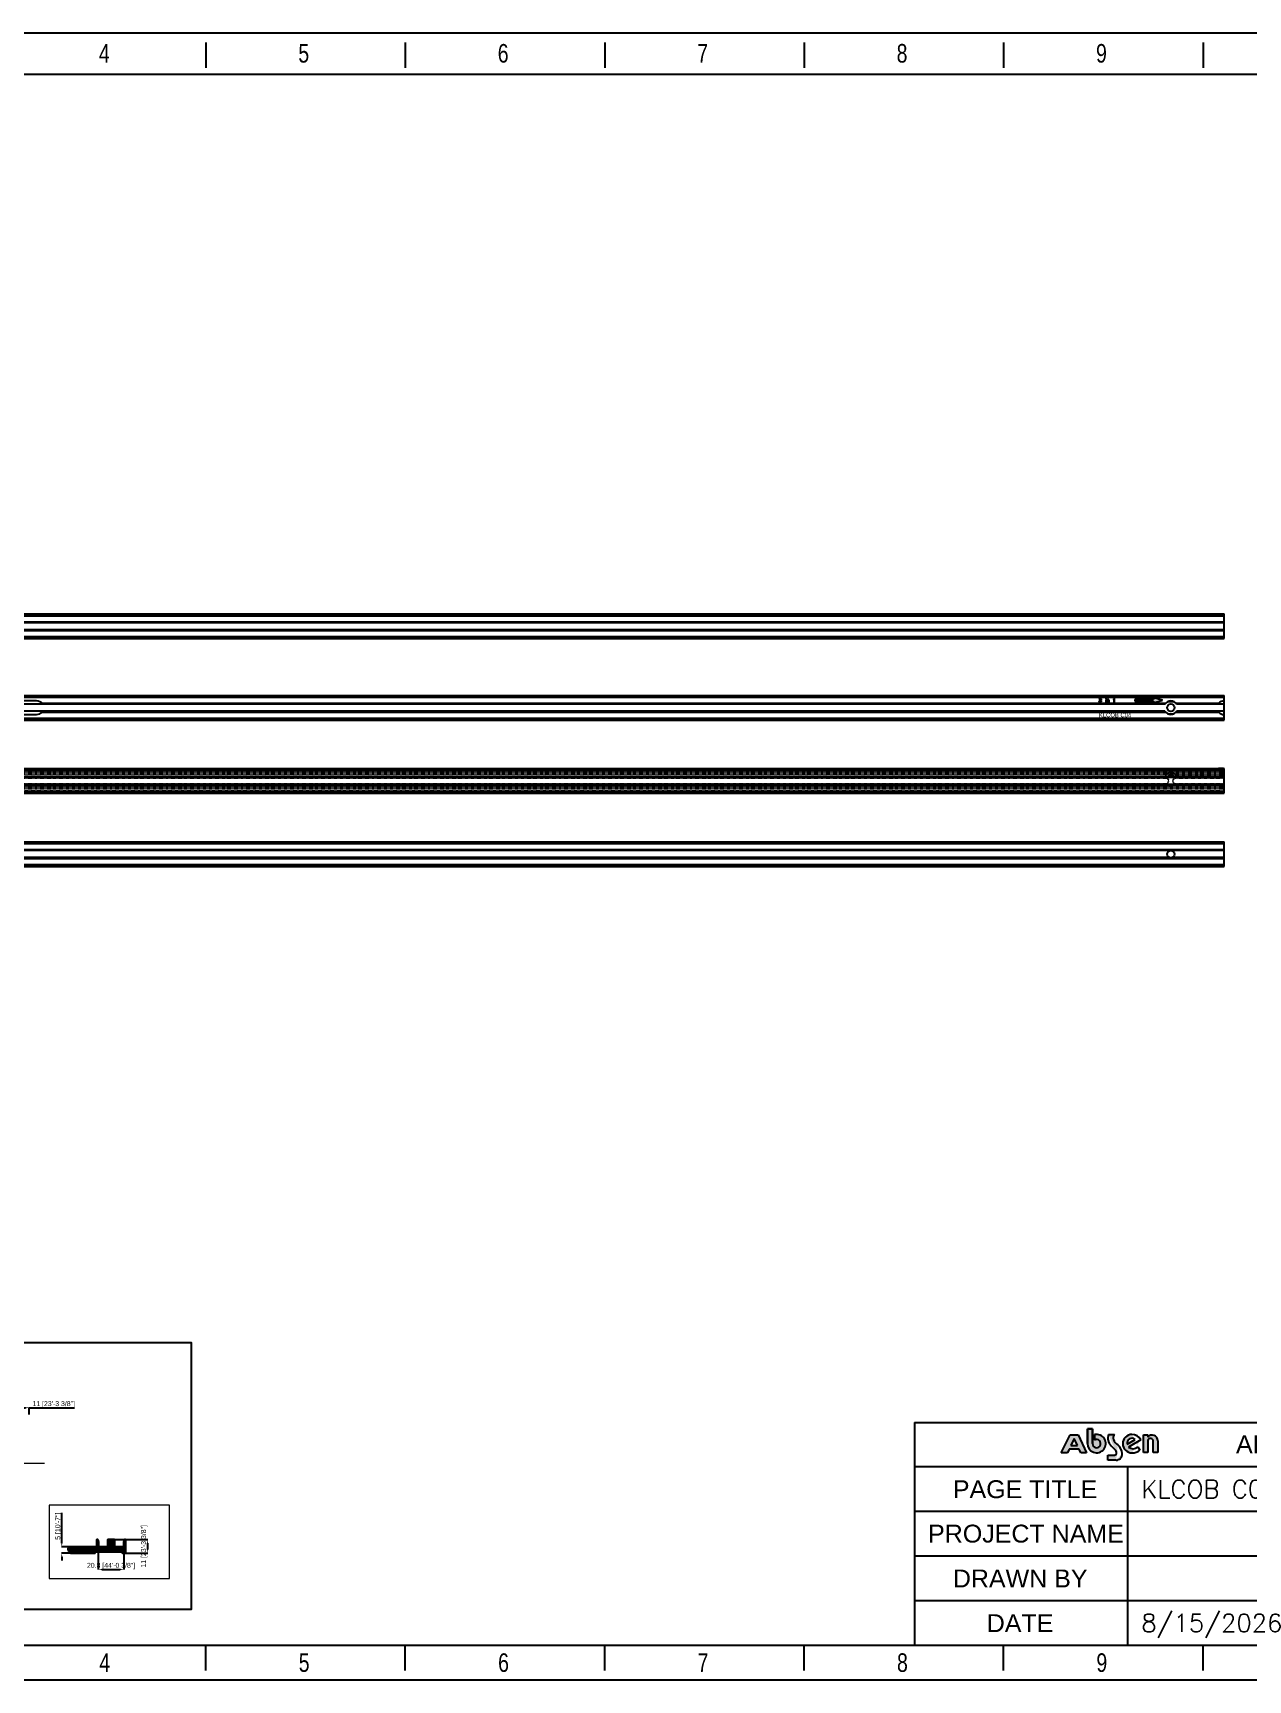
# Model space of a CAD drawing. Header units: millimetres. Extents: x 7531 to 19147, y 2539 to 6525.
# Drawn here: x 11918 to 12903, y 2539 to 3874 of the extents above; entities that cross this region are included whole.
import ezdxf

# ---------------------------------------------------------------- set-up
doc = ezdxf.new("R2010")
doc.units = ezdxf.units.MM
doc.linetypes.add('HIDDEN', pattern=[0.2, 0.1, -0.1])
for name, color, linetype in [('02___PRT_ALL_AXES', 7, 'Continuous'), ('03___PRT_ALL_CURVES', 7, 'Continuous'), ('DEFAULT_2', 8, 'HIDDEN'), ('DIM', 4, 'Continuous'), ('图框', 7, 'Continuous')]:
    doc.layers.add(name, color=color, linetype=linetype)
doc.styles.add('CKSTANDARD', font='arial.ttf')
doc.styles.add('Roamns', font='romans.shx')
doc.styles.get("Standard").update_dxf_attribs({"font": 'arial.ttf'})
doc.dimstyles.get("Standard").update_dxf_attribs({"dimtxt": 4, "dimasz": 3, "dimexe": 0.18, "dimexo": 0.0625, "dimgap": 0.09, "dimtad": 1, "dimdec": 4, "dimdsep": 46, "dimtxsty": 'Standard', "dimcen": 0.09, "dimadec": 0, "dimazin": 0, "dimtfac": 1, "dimtdec": 4, "dimtofl": 0, "dimtmove": 0, "dimatfit": 3, "dimfxl": 1, "dimtolj": 1, "dimtzin": 0, "dimarcsym": 0})

# ---------------------------------------------------------------- blocks, each defined once
blk = doc.blocks.new('A$C7F980674')
at = {"layer": 'DIM'}
h = blk.add_hatch(color=0, dxfattribs=at)
h.paths.add_polyline_path([(0, 14.4), (17.5, 49.1), (32.4, 49.1), (48.6, 14.4), (37.9, 14.4), (34.5, 21.5), (15.2, 21.5), (11.8, 14.4)])
h.paths.add_polyline_path([(24.9, 41.7), (18.4, 28.2), (31.3, 28.2)], flags=16)
h = blk.add_hatch(color=0, dxfattribs=at)
edge = h.paths.add_edge_path()
edge.add_arc((102.7, 13.9), 4.01, 268.9922, 361.5919)
edge.add_arc((99.2, 13.9), 7.59, 1.2701, 51.0785)
edge.add_arc((307.9, 226.7), 290.6, 223.1995, 225.4213, ccw=False)
edge.add_arc((110, 42.4), 20.2, 160.183, 226.2535, ccw=False)
edge.add_line((91, 49.3), (102.8, 49.3))
edge.add_arc((108.3, 42.8), 8.43, 130.3455, 201.7414)
edge.add_arc((128.4, 54.8), 31.8, 208.35, 232.647)
edge.add_arc((94.7, 12), 22.7, 1.6073, 50.5833, ccw=False)
edge.add_arc((105.8, 11.6), 11.6, -89.3538, 5.2245, ccw=False)
edge.add_line((106, 0), (89.9, 0))
edge.add_line((89.9, 0), (89.9, 9.9))
edge.add_line((89.9, 9.9), (102.7, 9.9))
edge = h.paths.add_edge_path()
edge.add_arc((171.8, 36), 5.59, 4.2423, 157.3807)
edge.add_line((166.6, 38.1), (166.6, 14.7))
edge.add_line((166.6, 14.7), (158.3, 14.7))
edge.add_line((158.3, 14.7), (158.3, 49))
edge.add_line((158.3, 49), (166.6, 49))
edge.add_line((166.6, 49), (166.6, 44.5))
edge.add_arc((175.1, 37.2), 11.2, 0.8903, 139.1292, ccw=False)
edge.add_line((186.2, 37.4), (186.2, 14.6))
edge.add_line((186.2, 14.6), (177.3, 14.6))
edge.add_line((177.3, 14.6), (177.3, 36.4))
edge = h.paths.add_edge_path(flags=16)
edge.add_arc((136.4, 32.8), 9.44, 49.484, 192.8466)
edge.add_line((127.2, 30.7), (142.6, 40))
edge = h.paths.add_edge_path()
edge.add_arc((138.3, 35.1), 13, 229.4307, 313.9876)
edge.add_line((147.3, 25.7), (151.6, 19.1))
edge.add_arc((136.9, 38.4), 24.3, 268.4243, 307.2636, ccw=False)
edge.add_arc((136.2, 31.8), 17.7, 90, 270, ccw=False)
edge.add_arc((137, 31.5), 17.9, 25.5591, 92.5335, ccw=False)
edge.add_line((153.1, 39.3), (129.9, 25.2))
at = {"layer": '图框'}
h = blk.add_hatch(color=30, dxfattribs=at)
edge = h.paths.add_edge_path(flags=0)
edge.add_line((64.3, 49.2), (64.3, 38.8))
edge.add_arc((68.1, 31.9), 7.85, -180, 118.4785, ccw=False)
edge.add_line((60.2, 31.9), (60.2, 60.6))
edge.add_line((60.2, 60.6), (50.4, 60.6))
edge.add_line((50.4, 60.6), (50.4, 31.9))
edge.add_arc((68.1, 31.9), 17.7, 180, 462.2223)
at = {"layer": '图框', "color": 7, "linetype": 'Continuous'}
for p, q in [((0, 14.4), (17.5, 49.1)), ((17.5, 49.1), (32.4, 49.1)), ((24.9, 41.7), (18.4, 28.2)), ((31.3, 28.2), (24.9, 41.7)), ((32.4, 49.1), (48.6, 14.4)), ((91, 49.3), (102.8, 49.3)), ((127.2, 30.7), (142.6, 40)), ((153.1, 39.3), (129.9, 25.2)), ((158.3, 49), (166.6, 49)), ((158.3, 14.7), (158.3, 49)), ((166.6, 49), (166.6, 44.5)), ((166.6, 38.1), (166.6, 14.7)), ((177.3, 14.6), (177.3, 36.4)), ((186.2, 37.4), (186.2, 14.6)), ((11.8, 14.4), (0, 14.4)), ((15.2, 21.5), (11.8, 14.4)), ((34.5, 21.5), (15.2, 21.5)), ((18.4, 28.2), (31.3, 28.2)), ((37.9, 14.4), (34.5, 21.5)), ((48.6, 14.4), (37.9, 14.4)), ((89.9, 9.9), (102.7, 9.9)), ((89.9, 0), (89.9, 9.9)), ((106, 0), (89.9, 0)), ((147.3, 25.7), (151.6, 19.1)), ((166.6, 14.7), (158.3, 14.7)), ((186.2, 14.6), (177.3, 14.6))]:
    blk.add_line(p, q, dxfattribs=at)
at = {"layer": '图框', "color": 30}
for p, q in [((60.2, 60.6), (50.4, 60.6)), ((50.4, 60.6), (50.4, 31.9)), ((60.2, 31.9), (60.2, 60.6)), ((64.3, 49.2), (64.3, 38.8))]:
    blk.add_line(p, q, dxfattribs=at)
at = {"layer": '图框', "color": 30, "linetype": 'Continuous'}
for p, q in [((50.4, 60.6), (60.2, 60.6)), ((50.4, 31.9), (50.4, 60.6)), ((60.2, 60.6), (60.2, 31.9)), ((64.3, 38.8), (64.3, 49.2))]:
    blk.add_line(p, q, dxfattribs=at)
at = {"layer": '图框', "color": 30}
for radius, end in [(17.7, 102.2223), (7.85, 118.4785)]:
    blk.add_arc((68.1, 31.9), radius, 180, end, dxfattribs=at)
at = {"layer": '图框', "color": 30, "linetype": 'Continuous'}
for radius, end in [(17.7, 102.2223), (7.85, 118.4785)]:
    blk.add_arc((68.1, 31.9), radius, 180, end, dxfattribs=at)
at = {"layer": '图框', "color": 7, "linetype": 'Continuous'}
for centre, radius, start, end in [((110, 42.4), 20.2, 160.183, 226.2535), ((108.3, 42.8), 8.43, 130.3455, 201.7414), ((128.4, 54.8), 31.8, 208.35, 232.647), ((136.2, 31.8), 17.7, 90, 270), ((136.4, 32.8), 9.44, 49.484, 192.8466), ((137, 31.5), 17.9, 25.5591, 92.5335), ((175.1, 37.2), 11.2, 0.8903, 139.1292), ((171.8, 36), 5.59, 4.2423, 157.3807), ((307.9, 226.7), 290.6, 223.1995, 225.4213), ((102.7, 13.9), 4.01, 268.9922, 1.5919), ((99.2, 13.9), 7.59, 1.2701, 51.0785), ((105.8, 11.6), 11.6, 270.6462, 5.2245), ((94.7, 12), 22.7, 1.6073, 50.5833), ((138.3, 35.1), 13, 229.4307, 313.9876), ((136.9, 38.4), 24.3, 268.4243, 307.2636)]:
    blk.add_arc(centre, radius, start, end, dxfattribs=at)
blk = doc.blocks.new('standard template')
for p, q in [((12589, 30728), (12589, 30325)), ((15761, 30728), (15761, 30325)), ((18933, 30728), (18933, 30325)), ((22104, 30728), (22104, 30325)), ((25276, 30728), (25276, 30325)), ((28448, 30728), (28448, 30325)), ((23857, 8796), (37409, 8796)), ((23857, 8093), (37409, 8093)), ((27246, 8093), (27246, 5254)), ((23857, 7383), (37409, 7383)), ((23857, 6674), (37409, 6674)), ((23857, 5964), (37409, 5964)), ((456, 5254), (37409, 5254)), ((12589, 4851), (12589, 5254)), ((15761, 4851), (15761, 5254)), ((18933, 4851), (18933, 5254)), ((22104, 4851), (22104, 5254)), ((25276, 4851), (25276, 5254)), ((28448, 4851), (28448, 5254))]:
    blk.add_line(p, q)
at = {"color": 7}
for p, q in [((23857, 8796), (23857, 5964)), ((28856, 8796), (31734, 8796)), ((23857, 5964), (23857, 5254))]:
    blk.add_line(p, q, dxfattribs=at)
blk.add_lwpolyline([(37963, 4700), (-97, 4700), (-97, 30879), (37963, 30879)], close=True)
blk.add_lwpolyline([(456, 6674), (456, 5964), (456, 5254), (456, 30226), (37409, 30226), (37409, 5254)], dxfattribs=at)
at = {"color": 0, "xscale": 8.255519999999997, "yscale": 8.255519999999997, "zscale": 8.255519999999997}
blk.add_blockref('A$C7F980674', (26192, 8195), dxfattribs=at)
at = {"style": 'CKSTANDARD', "width": 0.75}
for s, p in [('4', (10888, 30408)), ('5', (14060, 30408)), ('6', (17231, 30408)), ('7', (20403, 30408)), ('8', (23575, 30408)), ('9', (26746, 30408)), ('4', (10894, 4830)), ('5', (14066, 4830)), ('6', (17237, 4830)), ('7', (20409, 4830)), ('8', (23581, 4830)), ('9', (26752, 4830))]:
    blk.add_text(s, height=295, dxfattribs=at).set_placement(p)
at = {"char_height": 284.52, "attachment_point": 1, "style": 'Roamns'}
for s, insert, width in [('{\\fArial|b0|i0|c0|p34;ABSEN INC.}', (28972, 8590), 3912.01), ('{\\fArial|b0|i0|c0|p34;PAGE TITLE}', (24469, 7876), 3912.01), ('{\\fArial|b0|i0|c0|p34;PROJECT NAME}', (24075, 7170), 3305.73), ('{\\fArial|b0|i0|c0|p34;DRAWN BY}', (24469, 6457), 3912.01), ('{\\fArial|b0|i0|c0|p34;DATE}', (25008, 5747), 3912.01)]:
    blk.add_mtext(s, dxfattribs=dict(at, insert=insert, width=width))
at = {"style": 'Roamns'}
for tag, p in [('PAGE_NAME', (27466, 7594)), ('PROJECT_NAME', (27466, 6884)), ('DRAWN_NAME', (27466, 6174)), ('VERSION', (34241, 6174)), ('SELECT_DATA', (27466, 5464)), ('PAGE_NUMBER', (34241, 5464))]:
    blk.add_attdef(tag, p, '', height=285, dxfattribs=at)
blk = doc.blocks.new('*D74')
at = {"color": 0, "lineweight": -2, "transparency": 16777216}
for p, q in [((11903.9, 2754.2), (11903.9, 2759.9)), ((11906.9, 2759.7), (11911.9, 2759.7)), ((11914.9, 2754.2), (11914.9, 2759.9)), ((11914.9, 2759.7), (11951.5, 2759.7))]:
    blk.add_line(p, q, dxfattribs=at)
at = {"color": 0, "transparency": 16777216}
for points in [[(11906.9, 2760.2), (11906.9, 2759.2), (11903.9, 2759.7)], [(11911.9, 2760.2), (11911.9, 2759.2), (11914.9, 2759.7)]]:
    blk.add_solid(points, dxfattribs=at)
at = {"layer": 'Defpoints', "color": 0, "transparency": 16777216}
for p in [(11903.9, 2754.2), (11914.9, 2759.7), (11914.9, 2754.2)]:
    blk.add_point(p, dxfattribs=at)
at = {"color": 0, "lineweight": 5, "transparency": 16777216, "insert": (11934.7, 2762.4), "char_height": 4, "attachment_point": 5}
blk.add_mtext('\\A1;11 [23\'-3 3/8"]', dxfattribs=at)
blk = doc.blocks.new('*D63')
at = {"color": 0, "lineweight": -2, "transparency": 16777216}
for p, q in [((11941.2, 2649.9), (11941.2, 2674.5)), ((11947.7, 2646.9), (11941.1, 2646.9)), ((11950.4, 2641.9), (11941.1, 2641.9)), ((11941.2, 2638.9), (11941.2, 2635.9))]:
    blk.add_line(p, q, dxfattribs=at)
at = {"color": 0, "transparency": 16777216}
for points in [[(11940.7, 2649.9), (11941.7, 2649.9), (11941.2, 2646.9)], [(11940.7, 2638.9), (11941.7, 2638.9), (11941.2, 2641.9)]]:
    blk.add_solid(points, dxfattribs=at)
at = {"layer": 'Defpoints', "color": 0, "transparency": 16777216}
for p in [(11941.2, 2646.9), (11947.7, 2646.9), (11950.5, 2641.9)]:
    blk.add_point(p, dxfattribs=at)
at = {"color": 0, "lineweight": 5, "transparency": 16777216, "insert": (11938.6, 2663.7), "char_height": 4, "attachment_point": 5, "rotation": 90}
blk.add_mtext('\\A1;5 [10\'-7"]', dxfattribs=at)
blk = doc.blocks.new('*D64')
at = {"color": 0, "lineweight": -2, "transparency": 16777216}
for p, q in [((11983.9, 2652.9), (12011, 2652.9)), ((12010.8, 2649.9), (12010.8, 2644.9)), ((11992.3, 2641.9), (12011, 2641.9))]:
    blk.add_line(p, q, dxfattribs=at)
at = {"color": 0, "transparency": 16777216}
for points in [[(12010.3, 2649.9), (12011.3, 2649.9), (12010.8, 2652.9)], [(12010.3, 2644.9), (12011.3, 2644.9), (12010.8, 2641.9)]]:
    blk.add_solid(points, dxfattribs=at)
at = {"layer": 'Defpoints', "color": 0, "transparency": 16777216}
for p in [(11983.8, 2652.9), (11992.2, 2641.9), (12010.8, 2641.9)]:
    blk.add_point(p, dxfattribs=at)
at = {"color": 0, "lineweight": 5, "transparency": 16777216, "insert": (12008.1, 2647.4), "char_height": 4, "attachment_point": 5, "rotation": 90}
blk.add_mtext('\\A1;11 [23\'-3 3/8"]', dxfattribs=at)
blk = doc.blocks.new('*D75')
at = {"color": 0, "lineweight": -2, "transparency": 16777216}
for p, q in [((11970.8, 2647.5), (11970.8, 2628.5)), ((11991.6, 2647.5), (11991.6, 2628.5)), ((11973.8, 2628.7), (11988.6, 2628.7))]:
    blk.add_line(p, q, dxfattribs=at)
at = {"color": 0, "transparency": 16777216}
for points in [[(11973.8, 2629.2), (11973.8, 2628.2), (11970.8, 2628.7)], [(11988.6, 2629.2), (11988.6, 2628.2), (11991.6, 2628.7)]]:
    blk.add_solid(points, dxfattribs=at)
at = {"layer": 'Defpoints', "color": 0, "transparency": 16777216}
for p in [(11970.8, 2647.6), (11991.6, 2647.6), (11991.6, 2628.7)]:
    blk.add_point(p, dxfattribs=at)
at = {"color": 0, "lineweight": 5, "transparency": 16777216, "insert": (11981.2, 2631.4), "char_height": 4, "attachment_point": 5}
blk.add_mtext('\\A1;20.8 [44\'-0 3/8"]', dxfattribs=at)
blk = doc.blocks.new('55555555')
at = {"lineweight": 5, "true_color": 0xf26722}
h = blk.add_hatch(color=30, dxfattribs=at)
h.dxf.hatch_style = 1
h.paths.add_polyline_path([(2512.99, 8589.63), (2512.74, 8589.76), (2512.3, 8589.83), (2512.17, 8589.83), (2511.74, 8589.76), (2511.49, 8589.63), (2511.24, 8589.38), (2511.17, 8589.12), (2511.49, 8589.12), (2511.61, 8589.31), (2511.8, 8589.44), (2512.11, 8589.51), (2512.36, 8589.51), (2512.67, 8589.44), (2512.86, 8589.31), (2512.99, 8589.12), (2512.99, 8589), (2512.86, 8588.74), (2512.74, 8588.61), (2512.36, 8588.48), (2512.11, 8588.48), (2512.11, 8588.23), (2512.36, 8588.23), (2512.74, 8588.17), (2512.92, 8588.04), (2513.05, 8587.78), (2513.05, 8587.53), (2512.99, 8587.4), (2512.86, 8587.27), (2512.74, 8587.21), (2512.42, 8587.14), (2512.05, 8587.14), (2511.74, 8587.21), (2511.61, 8587.27), (2511.49, 8587.4), (2511.42, 8587.53), (2511.11, 8587.53), (2511.17, 8587.34), (2511.3, 8587.14), (2511.49, 8587.02), (2511.74, 8586.89), (2511.99, 8586.83), (2512.49, 8586.83), (2512.74, 8586.89), (2512.99, 8587.02), (2513.17, 8587.14), (2513.3, 8587.34), (2513.36, 8587.53), (2513.36, 8587.78), (2513.3, 8588.04), (2513.17, 8588.23), (2512.86, 8588.36), (2513.11, 8588.55), (2513.24, 8588.74), (2513.3, 8589), (2513.3, 8589.12), (2513.24, 8589.38)])
h.paths.add_polyline_path([(2517.17, 8589.83), (2516.86, 8589.83), (2516.86, 8589.51), (2517.17, 8589.51)])
h.paths.add_polyline_path([(2517.17, 8588.87), (2516.86, 8588.87), (2516.86, 8586.83), (2517.17, 8586.83)])
h.paths.add_polyline_path([(2518.11, 8588.42), (2518.3, 8588.55), (2518.55, 8588.61), (2518.8, 8588.55), (2518.92, 8588.48), (2519.05, 8588.36), (2519.11, 8588.04), (2519.11, 8586.83), (2519.42, 8586.83), (2519.42, 8588.04), (2519.36, 8588.36), (2519.3, 8588.55), (2519.17, 8588.68), (2518.99, 8588.8), (2518.8, 8588.87), (2518.55, 8588.87), (2518.3, 8588.8), (2518.11, 8588.68), (2517.99, 8588.55), (2517.99, 8588.87), (2517.67, 8588.87), (2517.67, 8586.83), (2517.99, 8586.83), (2517.99, 8588.29)])
h.paths.add_polyline_path([(2523.67, 8589.83), (2523.3, 8589.83), (2522.92, 8589.38), (2522.92, 8588.87), (2523.3, 8589.31), (2523.3, 8586.83), (2523.67, 8586.83)])
h = blk.add_hatch(color=30, dxfattribs=at)
h.dxf.hatch_style = 1
h.paths.add_polyline_path([(2540.33, 8589.08), (2540.33, 8587.58), (2555.33, 8587.58), (2555.33, 8586.38), (2562.61, 8588.33), (2555.33, 8590.28), (2555.33, 8589.08)])
at = {"color": 30, "linetype": 'Continuous', "true_color": 0xf26722}
for p, q in [((1608.61, 8658.39), (2612.61, 8658.39)), ((1608.61, 8656.89), (2612.61, 8656.89)), ((1608.61, 8651.99), (2612.61, 8651.99)), ((1608.61, 8651.49), (2612.61, 8651.49)), ((2612.61, 8651.23), (1608.61, 8651.23)), ((2612.61, 8638.39), (2612.61, 8658.39)), ((2612.61, 8645.55), (1608.61, 8645.55)), ((1608.61, 8645.29), (2612.61, 8645.29)), ((1608.61, 8644.79), (2612.61, 8644.79)), ((1608.61, 8639.89), (2612.61, 8639.89)), ((1608.61, 8638.39), (2612.61, 8638.39)), ((1608.61, 8592.33), (2612.61, 8592.33)), ((1608.61, 8590.83), (2612.61, 8590.83)), ((1649.91, 8587.83), (1639.91, 8587.83)), ((1654.07, 8585.93), (2565.25, 8585.93)), ((1654.45, 8585.43), (2564.87, 8585.43)), ((2511.42, 8587.53), (2511.11, 8587.53)), ((2511.11, 8587.53), (2511.17, 8587.34)), ((2511.24, 8589.38), (2511.17, 8589.12)), ((2511.17, 8589.12), (2511.49, 8589.12)), ((2511.17, 8587.34), (2511.3, 8587.14)), ((2511.49, 8589.63), (2511.24, 8589.38)), ((2511.3, 8587.14), (2511.49, 8587.02)), ((2511.49, 8587.4), (2511.42, 8587.53)), ((2511.74, 8589.76), (2511.49, 8589.63)), ((2511.49, 8589.12), (2511.61, 8589.31)), ((2511.61, 8587.27), (2511.49, 8587.4)), ((2511.49, 8587.02), (2511.74, 8586.89)), ((2511.61, 8589.31), (2511.8, 8589.44)), ((2511.74, 8587.21), (2511.61, 8587.27)), ((2512.17, 8589.83), (2511.74, 8589.76)), ((2512.05, 8587.14), (2511.74, 8587.21)), ((2511.74, 8586.89), (2511.99, 8586.83)), ((2511.8, 8589.44), (2512.11, 8589.51)), ((2511.99, 8586.83), (2512.49, 8586.83)), ((2512.42, 8587.14), (2512.05, 8587.14)), ((2512.11, 8589.51), (2512.36, 8589.51)), ((2512.36, 8588.48), (2512.11, 8588.48)), ((2512.11, 8588.48), (2512.11, 8588.23)), ((2512.11, 8588.23), (2512.36, 8588.23)), ((2512.3, 8589.83), (2512.17, 8589.83)), ((2512.74, 8589.76), (2512.3, 8589.83)), ((2512.36, 8589.51), (2512.67, 8589.44)), ((2512.74, 8588.61), (2512.36, 8588.48)), ((2512.36, 8588.23), (2512.74, 8588.17)), ((2512.74, 8587.21), (2512.42, 8587.14)), ((2512.49, 8586.83), (2512.74, 8586.89)), ((2512.67, 8589.44), (2512.86, 8589.31)), ((2512.99, 8589.63), (2512.74, 8589.76)), ((2512.86, 8588.74), (2512.74, 8588.61)), ((2512.74, 8588.17), (2512.92, 8588.04)), ((2512.86, 8587.27), (2512.74, 8587.21)), ((2512.74, 8586.89), (2512.99, 8587.02)), ((2512.86, 8589.31), (2512.99, 8589.12)), ((2512.99, 8589), (2512.86, 8588.74)), ((2512.86, 8588.36), (2513.11, 8588.55)), ((2513.17, 8588.23), (2512.86, 8588.36)), ((2512.99, 8587.4), (2512.86, 8587.27)), ((2512.92, 8588.04), (2513.05, 8587.78)), ((2513.24, 8589.38), (2512.99, 8589.63)), ((2512.99, 8589.12), (2512.99, 8589)), ((2513.05, 8587.53), (2512.99, 8587.4)), ((2512.99, 8587.02), (2513.17, 8587.14)), ((2513.05, 8587.78), (2513.05, 8587.53)), ((2513.11, 8588.55), (2513.24, 8588.74)), ((2513.3, 8588.04), (2513.17, 8588.23)), ((2513.17, 8587.14), (2513.3, 8587.34)), ((2513.3, 8589.12), (2513.24, 8589.38)), ((2513.24, 8588.74), (2513.3, 8589)), ((2513.3, 8589), (2513.3, 8589.12)), ((2513.36, 8587.78), (2513.3, 8588.04)), ((2513.3, 8587.34), (2513.36, 8587.53)), ((2513.36, 8587.53), (2513.36, 8587.78)), ((2517.17, 8589.83), (2516.86, 8589.83)), ((2516.86, 8589.83), (2516.86, 8589.51)), ((2516.86, 8589.51), (2517.17, 8589.51)), ((2517.17, 8588.87), (2516.86, 8588.87)), ((2516.86, 8588.87), (2516.86, 8586.83)), ((2516.86, 8586.83), (2517.17, 8586.83)), ((2517.17, 8589.51), (2517.17, 8589.83)), ((2517.17, 8586.83), (2517.17, 8588.87)), ((2517.99, 8588.87), (2517.67, 8588.87)), ((2517.67, 8588.87), (2517.67, 8586.83)), ((2517.67, 8586.83), (2517.99, 8586.83)), ((2517.99, 8588.55), (2517.99, 8588.87)), ((2518.11, 8588.68), (2517.99, 8588.55)), ((2517.99, 8588.29), (2518.11, 8588.42)), ((2517.99, 8586.83), (2517.99, 8588.29)), ((2518.3, 8588.8), (2518.11, 8588.68)), ((2518.11, 8588.42), (2518.3, 8588.55)), ((2518.55, 8588.87), (2518.3, 8588.8)), ((2518.3, 8588.55), (2518.55, 8588.61)), ((2518.8, 8588.87), (2518.55, 8588.87)), ((2518.55, 8588.61), (2518.8, 8588.55)), ((2518.99, 8588.8), (2518.8, 8588.87)), ((2518.8, 8588.55), (2518.92, 8588.48)), ((2518.92, 8588.48), (2519.05, 8588.36)), ((2519.17, 8588.68), (2518.99, 8588.8)), ((2519.05, 8588.36), (2519.11, 8588.04)), ((2519.11, 8588.04), (2519.11, 8586.83)), ((2519.11, 8586.83), (2519.42, 8586.83)), ((2519.3, 8588.55), (2519.17, 8588.68)), ((2519.36, 8588.36), (2519.3, 8588.55)), ((2519.42, 8588.04), (2519.36, 8588.36)), ((2519.42, 8586.83), (2519.42, 8588.04)), ((2523.3, 8589.83), (2522.92, 8589.38)), ((2522.92, 8589.38), (2522.92, 8588.87)), ((2522.92, 8588.87), (2523.3, 8589.31)), ((2523.67, 8589.83), (2523.3, 8589.83)), ((2523.3, 8589.31), (2523.3, 8586.83)), ((2523.3, 8586.83), (2523.67, 8586.83)), ((2523.67, 8586.83), (2523.67, 8589.83)), ((2555.33, 8589.08), (2540.33, 8589.08)), ((2540.33, 8589.08), (2540.33, 8587.58)), ((2540.33, 8587.58), (2555.33, 8587.58)), ((2562.61, 8588.33), (2555.33, 8590.28)), ((2555.33, 8590.28), (2555.33, 8589.08)), ((2555.33, 8586.38), (2562.61, 8588.33)), ((2555.33, 8587.58), (2555.33, 8586.38)), ((2612.61, 8585.16), (2574.12, 8585.16)), ((2612.61, 8572.33), (2612.61, 8592.33)), ((1608.61, 8573.83), (2612.61, 8573.83)), ((1608.61, 8572.33), (2612.61, 8572.33)), ((1639.91, 8576.83), (1649.91, 8576.83)), ((1654.07, 8578.73), (2565.25, 8578.73)), ((1654.45, 8579.23), (2564.87, 8579.23)), ((2612.61, 8579.49), (2574.12, 8579.49)), ((1608.61, 8533.05), (2612.61, 8533.05)), ((1608.61, 8531.55), (2612.61, 8531.55)), ((2612.61, 8513.05), (2612.61, 8533.05)), ((1608.61, 8526.65), (2612.61, 8526.65)), ((1608.61, 8526.15), (2612.61, 8526.15)), ((2612.61, 8525.89), (1608.61, 8525.89)), ((2612.61, 8520.21), (1608.61, 8520.21)), ((1608.61, 8519.95), (2612.61, 8519.95)), ((1608.61, 8519.45), (2612.61, 8519.45)), ((1608.61, 8514.55), (2612.61, 8514.55)), ((1608.61, 8513.05), (2612.61, 8513.05)), ((1608.61, 8473.72), (2612.61, 8473.72)), ((1608.61, 8472.22), (2612.61, 8472.22)), ((1608.61, 8467.32), (2612.61, 8467.32)), ((1608.61, 8466.82), (2612.61, 8466.82)), ((2612.61, 8466.56), (2570.38, 8466.56)), ((2612.61, 8460.88), (2570.38, 8460.88)), ((2612.61, 8453.72), (2612.61, 8473.72)), ((1608.61, 8460.62), (2612.61, 8460.62)), ((1608.61, 8460.12), (2612.61, 8460.12)), ((1608.61, 8455.22), (2612.61, 8455.22)), ((1608.61, 8453.72), (2612.61, 8453.72))]:
    blk.add_line(p, q, dxfattribs=at)
for centre, start, end in [((1649.91, 8582.33), 34.30765, 90), ((2612.41, 8582.33), 87.91606, 139.11481), ((1649.91, 8582.33), 270, 325.69235), ((2612.41, 8582.33), 220.88519, 272.08394)]:
    blk.add_arc(centre, 5.5, start, end, dxfattribs=at)
at = {"layer": '02___PRT_ALL_AXES', "color": 30, "linetype": 'Continuous', "true_color": 0xf26722}
for p, q in [((2564.7, 8585.16), (1623.62, 8585.16)), ((2567.05, 8587.29), (2571.78, 8587.29)), ((2573.57, 8585.93), (2608.25, 8585.93)), ((2573.95, 8585.43), (2607.87, 8585.43)), ((2564.7, 8579.49), (1623.62, 8579.49)), ((2567.05, 8577.36), (2571.78, 8577.36)), ((2573.57, 8578.73), (2608.25, 8578.73)), ((2573.95, 8579.23), (2607.87, 8579.23)), ((2568.44, 8466.56), (1619.88, 8466.56)), ((2568.44, 8460.88), (1619.88, 8460.88))]:
    blk.add_line(p, q, dxfattribs=at)
at = {"layer": '02___PRT_ALL_AXES', "color": 30, "linetype": 'HIDDEN', "true_color": 0xf26722}
for p, q in [((2569.41, 8529.61), (1608.61, 8529.61)), ((2565.25, 8532.55), (2564.87, 8532.55)), ((2564.87, 8531.25), (2564.87, 8532.55)), ((2612.41, 8531.25), (2564.87, 8531.25)), ((2565.25, 8532.55), (2565.25, 8533.05)), ((2573.57, 8532.55), (2573.57, 8533.05)), ((2608.25, 8532.55), (2573.57, 8532.55)), ((2573.95, 8531.25), (2573.95, 8532.55)), ((2607.87, 8531.25), (2607.87, 8532.55)), ((2608.25, 8532.55), (2608.25, 8533.05)), ((1608.61, 8526.95), (2574.12, 8526.95)), ((2568.44, 8519.15), (1619.88, 8519.15)), ((2566.41, 8525.55), (2566.41, 8526.95)), ((2566.41, 8519.15), (2566.41, 8520.55)), ((2572.41, 8519.15), (2570.38, 8519.15)), ((2572.41, 8525.55), (2572.41, 8526.95)), ((2572.41, 8519.15), (2572.41, 8520.55))]:
    blk.add_line(p, q, dxfattribs=at)
at = {"layer": '02___PRT_ALL_AXES', "color": 30, "linetype": 'Continuous', "true_color": 0xf26722}
for centre in [(2569.41, 8582.33), (2569.41, 8463.72)]:
    blk.add_circle(centre, 3, dxfattribs=at)
for centre, start, end in [((2569.41, 8582.33), 31.08062, 148.91938), ((2612.41, 8582.33), 139.11481, 145.69235), ((2569.41, 8582.33), 211.08062, 328.91938), ((2612.41, 8582.33), 214.30765, 220.88519)]:
    blk.add_arc(centre, 5.5, start, end, dxfattribs=at)
at = {"layer": '02___PRT_ALL_AXES', "color": 30, "linetype": 'HIDDEN', "true_color": 0xf26722}
for centre, major_axis, start_param, end_param in [((2569.41, 8524.11), (5.5, 0), 6.8256444, 8.8823189), ((2569.41, 8521.99), (0, 5.5), -0.4465596, 0.4465596), ((2569.41, 8521.99), (5.5, 0), 1.2181441, 1.9234486), ((2569.41, 8521.99), (3, 0), -1.8995465, -1.2420462), ((2569.41, 8521.99), (0, 3), -3.1415927, -2.8128425)]:
    blk.add_ellipse(centre, major_axis=major_axis, ratio=1, start_param=start_param, end_param=end_param, dxfattribs=at)
for points, knots in [([(2567.75, 8523.05), (2567.75, 8523.14), (2567.74, 8523.32), (2567.68, 8523.57), (2567.59, 8523.81), (2567.49, 8524.03), (2567.37, 8524.24), (2567.25, 8524.44), (2567.13, 8524.63), (2567.01, 8524.8), (2566.89, 8524.96), (2566.78, 8525.1), (2566.69, 8525.21), (2566.63, 8525.29), (2566.59, 8525.34), (2566.55, 8525.39), (2566.51, 8525.43), (2566.48, 8525.47), (2566.46, 8525.49), (2566.45, 8525.51), (2566.44, 8525.52), (2566.43, 8525.53), (2566.42, 8525.54), (2566.42, 8525.55), (2566.42, 8525.55), (2566.41, 8525.55), (2566.41, 8525.55), (2566.41, 8525.55), (2566.41, 8525.55), (2566.41, 8525.55)], [0, 0, 0, 0, 0.0905359, 0.1801702, 0.2682272, 0.3542224, 0.4377641, 0.5184398, 0.5957546, 0.6691087, 0.7377774, 0.8008857, 0.857413, 0.8828522, 0.9062024, 0.9273054, 0.9460039, 0.9621416, 0.9755746, 0.9812362, 0.9861732, 0.9903727, 0.9938255, 0.9965222, 0.9984538, 0.9991302, 0.9996134, 0.9999033, 1, 1, 1, 1]), ([(2566.41, 8520.55), (2566.41, 8520.55), (2566.41, 8520.55), (2566.41, 8520.56), (2566.41, 8520.56), (2566.42, 8520.56), (2566.42, 8520.56), (2566.42, 8520.57), (2566.43, 8520.58), (2566.44, 8520.59), (2566.45, 8520.6), (2566.46, 8520.61), (2566.48, 8520.64), (2566.51, 8520.68), (2566.55, 8520.72), (2566.59, 8520.77), (2566.63, 8520.82), (2566.69, 8520.9), (2566.78, 8521.01), (2566.89, 8521.15), (2567.01, 8521.31), (2567.13, 8521.48), (2567.25, 8521.67), (2567.37, 8521.87), (2567.49, 8522.08), (2567.59, 8522.3), (2567.68, 8522.54), (2567.74, 8522.79), (2567.75, 8522.97), (2567.75, 8523.05)], [0, 0, 0, 0, 0.0000967, 0.0003866, 0.0008698, 0.0015462, 0.0034778, 0.0061745, 0.0096272, 0.0138267, 0.0187637, 0.0244252, 0.037858, 0.0539956, 0.0726939, 0.0937966, 0.1171467, 0.1425858, 0.1991126, 0.2622201, 0.3308879, 0.4042418, 0.481557, 0.5622356, 0.6457803, 0.7317782, 0.8198354, 0.9094668, 1, 1, 1, 1]), ([(2572.41, 8525.55), (2572.41, 8525.55), (2572.41, 8525.55), (2572.41, 8525.55), (2572.41, 8525.55), (2572.41, 8525.55), (2572.4, 8525.55), (2572.4, 8525.54), (2572.39, 8525.53), (2572.39, 8525.52), (2572.38, 8525.51), (2572.36, 8525.49), (2572.34, 8525.47), (2572.31, 8525.43), (2572.28, 8525.39), (2572.24, 8525.34), (2572.2, 8525.29), (2572.13, 8525.21), (2572.05, 8525.1), (2571.94, 8524.96), (2571.82, 8524.8), (2571.7, 8524.63), (2571.57, 8524.44), (2571.45, 8524.24), (2571.33, 8524.03), (2571.23, 8523.81), (2571.14, 8523.57), (2571.08, 8523.32), (2571.07, 8523.14), (2571.07, 8523.05)], [0, 0, 0, 0, 0.0000966, 0.0003865, 0.0008697, 0.0015462, 0.0034778, 0.0061745, 0.0096271, 0.0138266, 0.0187637, 0.0244253, 0.0378581, 0.0539957, 0.0726941, 0.093797, 0.1171471, 0.1425862, 0.1991134, 0.2622217, 0.3308908, 0.4042454, 0.4815605, 0.5622367, 0.6457784, 0.7317734, 0.81983, 0.9094642, 1, 1, 1, 1]), ([(2571.07, 8523.05), (2571.07, 8522.97), (2571.08, 8522.79), (2571.14, 8522.54), (2571.23, 8522.3), (2571.33, 8522.08), (2571.45, 8521.87), (2571.57, 8521.67), (2571.7, 8521.48), (2571.82, 8521.31), (2571.94, 8521.15), (2572.05, 8521.01), (2572.13, 8520.9), (2572.2, 8520.82), (2572.24, 8520.77), (2572.28, 8520.72), (2572.31, 8520.68), (2572.34, 8520.64), (2572.36, 8520.61), (2572.38, 8520.6), (2572.39, 8520.59), (2572.39, 8520.58), (2572.4, 8520.57), (2572.4, 8520.56), (2572.41, 8520.56), (2572.41, 8520.56), (2572.41, 8520.55), (2572.41, 8520.55), (2572.41, 8520.55), (2572.41, 8520.55)], [0, 0, 0, 0, 0.0905331, 0.1801644, 0.2682214, 0.3542191, 0.4377638, 0.5184426, 0.5957581, 0.6691125, 0.7377807, 0.8008883, 0.8574151, 0.882854, 0.906204, 0.9273067, 0.9460048, 0.9621424, 0.9755749, 0.9812364, 0.9861736, 0.990373, 0.9938255, 0.9965221, 0.9984538, 0.9991303, 0.9996135, 0.9999034, 1, 1, 1, 1])]:
    blk.add_open_spline(points, degree=3, knots=knots, dxfattribs=at)
at = {"layer": '03___PRT_ALL_CURVES', "color": 30, "linetype": 'HIDDEN', "true_color": 0xf26722}
blk.add_line((2612.61, 8533.05), (2607.66, 8533.05), dxfattribs=at)
at = {"layer": 'DEFAULT_2', "color": 30, "linetype": 'HIDDEN', "true_color": 0xf26722}
for p, q in [((2612.61, 8528.55), (1608.61, 8528.55)), ((1649.91, 8533.05), (1649.91, 8531.25)), ((2564.87, 8531.25), (1649.91, 8531.25)), ((1654.07, 8532.55), (1654.07, 8533.05)), ((2565.25, 8532.55), (1654.07, 8532.55)), ((1654.45, 8531.25), (1654.45, 8532.55)), ((2612.61, 8529.61), (2569.41, 8529.61)), ((2612.61, 8531.25), (2612.41, 8531.25)), ((2612.61, 8517.55), (1608.61, 8517.55)), ((2612.61, 8516.49), (1608.61, 8516.49)), ((1608.61, 8514.85), (2612.61, 8514.85)), ((1621.91, 8525.55), (2566.41, 8525.55)), ((1621.91, 8520.55), (2566.41, 8520.55)), ((2612.61, 8519.15), (2570.38, 8519.15)), ((2572.41, 8525.55), (2612.61, 8525.55)), ((2572.41, 8520.55), (2612.61, 8520.55)), ((2612.61, 8526.95), (2574.12, 8526.95)), ((1608.61, 8513.55), (2612.61, 8513.55))]:
    blk.add_line(p, q, dxfattribs=at)
at = {"color": 30, "lineweight": 5, "true_color": 0xf26722, "insert": (2511.17, 8578.09), "char_height": 3.5, "attachment_point": 1}
blk.add_mtext_dynamic_manual_height_columns('{\\fArial|b0|i0|c134|p34;\\W0.85;KLCOB C04}', width=46.9868, gutter_width=1, heights=[0], dxfattribs=at)

msp = doc.modelspace()

# ---------------------------------------------------------------- hatches: boundary and pattern name
at = {"lineweight": 5}
h = msp.add_hatch(dxfattribs=at)
h.set_pattern_fill('ANSI31', color=2, scale=5)
h.set_pattern_definition([(45, (10196.10554, -5477.3519), (-0.44194174, 0.44194174), [])])
h.paths.add_polyline_path([(11947.24947, 2646.88846, 0.4142135624), (11946.24947, 2645.88846), (11946.24947, 2644.30267, 0.1989123674), (11946.54236, 2643.59556), (11948.10302, 2642.0349, 0.1989123674), (11948.45657, 2641.88846), (11968.04236, 2641.88846, 0.1989123674), (11968.39591, 2642.0349), (11969.10302, 2642.74201, -0.1989123674), (11969.45657, 2642.88846), (11989.04236, 2642.88846, -0.1989123674), (11989.39591, 2642.74201), (11990.10302, 2642.0349, 0.1989123674), (11990.45657, 2641.88846), (11992.24947, 2641.88846, 0.4142135624), (11993.24947, 2642.88846), (11993.24947, 2652.38846, 0.4142135624), (11992.74947, 2652.88846), (11992.30421, 2652.88846, 0.3187078456), (11991.83228, 2652.55363), (11991.24947, 2650.88846), (11991.24947, 2649.28038, 0.2849033477), (11991.40947, 2648.23853, -0.2873745601), (11991.56585, 2647.1883, -0.2981252227), (11991.10766, 2646.88846), (11984.82447, 2646.88846, -0.4142135624), (11984.32447, 2647.38846), (11984.32447, 2652.38846, 0.4142135624), (11983.82447, 2652.88846), (11978.67447, 2652.88846, 0.4142135624), (11978.17447, 2652.38846), (11978.17447, 2647.38846, -0.4142135624), (11977.67447, 2646.88846), (11971.39128, 2646.88846, -0.2981330865), (11970.93308, 2647.18832, -0.2873706509), (11971.08947, 2648.23853, 0.2849033477), (11971.24947, 2649.28038), (11971.24947, 2650.88846), (11970.66665, 2652.55363, 0.3187078456), (11970.19473, 2652.88846), (11969.74947, 2652.88846, 0.4142135624), (11969.24947, 2652.38846), (11969.24947, 2647.38846, -0.4142135624), (11968.74947, 2646.88846)])
h.paths.add_polyline_path([(11968.26377, 2634.11918), (11973.43044, 2634.11918), (11973.43044, 2641.61918), (11968.26377, 2641.61918)], flags=9)

# ---------------------------------------------------------------- linework, layer by layer
at = {"color": 1, "lineweight": 5}
msp.add_line((11761.29681, 2714.68747), (11927.11544, 2714.68747), dxfattribs=at)
at = {"color": 7, "linetype": 'Continuous'}
for p, q in [((11946.24947, 2645.88846), (11946.24947, 2644.30267)), ((11946.54236, 2643.59556), (11948.10302, 2642.0349)), ((11968.74947, 2646.88846), (11947.24947, 2646.88846)), ((11968.39591, 2642.0349), (11969.10302, 2642.74201)), ((11969.24947, 2652.38846), (11969.24947, 2647.38846)), ((11969.45657, 2642.88846), (11989.04236, 2642.88846)), ((11970.19473, 2652.88846), (11969.74947, 2652.88846)), ((11971.24947, 2650.88846), (11970.66665, 2652.55363)), ((11971.24947, 2649.28038), (11971.24947, 2650.88846)), ((11977.67447, 2646.88846), (11971.39128, 2646.88846)), ((11978.17447, 2652.38846), (11978.17447, 2647.38846)), ((11983.82447, 2652.88846), (11978.67447, 2652.88846)), ((11984.32447, 2647.38846), (11984.32447, 2652.38846)), ((11991.10766, 2646.88846), (11984.82447, 2646.88846)), ((11989.39591, 2642.74201), (11990.10302, 2642.0349)), ((11991.83228, 2652.55363), (11991.24947, 2650.88846)), ((11991.24947, 2650.88846), (11991.24947, 2649.28038)), ((11992.74947, 2652.88846), (11992.30421, 2652.88846)), ((11993.24947, 2642.88846), (11993.24947, 2652.38846)), ((11948.45657, 2641.88846), (11968.04236, 2641.88846)), ((11992.24947, 2641.88846), (11990.45657, 2641.88846))]:
    msp.add_line(p, q, dxfattribs=at)
msp.add_lwpolyline([(11741.45004, 2812.61338), (12046.16593, 2812.61338), (12046.16593, 2596.08053), (11741.45004, 2596.08053)], close=True)
at = {"lineweight": 5}
msp.add_lwpolyline([(11931.04469, 2621.29606), (12028.41963, 2621.29606), (12028.41963, 2680.65539), (11931.04469, 2680.65539)], close=True, dxfattribs=at)
at = {"color": 7, "linetype": 'Continuous'}
for centre, radius, start, end in [((11947.24947, 2645.88846), 1, 90, 180), ((11947.24947, 2644.30267), 1, 180, 225), ((11968.74947, 2647.38846), 0.5, 270, 0), ((11969.45657, 2642.38846), 0.5, 90, 135), ((11969.74947, 2652.38846), 0.5, 90, 180), ((11970.19473, 2652.38846), 0.5, 19.29004622, 90), ((11971.84947, 2647.58861), 1, 139.46419789, 203.59741636), ((11971.39128, 2647.38846), 0.5, 203.59741636, 270), ((11970.32947, 2648.88846), 1, 319.46419789, 23.07391807), ((11977.67447, 2647.38846), 0.5, 270, 0), ((11978.67447, 2652.38846), 0.5, 90, 180), ((11983.82447, 2652.38846), 0.5, 0, 90), ((11984.82447, 2647.38846), 0.5, 180, 270), ((11989.04236, 2642.38846), 0.5, 45, 90), ((11991.10766, 2647.38846), 0.5, 270, 336.40258364), ((11992.16947, 2648.88846), 1, 156.92608193, 220.53580211), ((11990.64947, 2647.58861), 1, 336.40258364, 40.53580211), ((11992.30421, 2652.38846), 0.5, 90, 160.70995378), ((11992.24947, 2642.88846), 1, 270, 0), ((11992.74947, 2652.38846), 0.5, 0, 90), ((11948.45657, 2642.38846), 0.5, 225, 270), ((11968.04236, 2642.38846), 0.5, 270, 315), ((11990.45657, 2642.38846), 0.5, 225, 270)]:
    msp.add_arc(centre, radius, start, end, dxfattribs=at)
at = {"layer": '02___PRT_ALL_AXES', "color": 8, "linetype": 'HIDDEN'}
msp.add_line((11983.94947, 2642.88846), (11978.54947, 2642.88846), dxfattribs=at)

# ---------------------------------------------------------------- block references
at = {"transparency": 33554595}
ref = msp.add_blockref('standard template', (11416.28029, 2299.44029), dxfattribs=dict(at, xscale=0.05097615323888361, yscale=0.05097615323888361, zscale=0.05097615323888361))
ref.add_attrib('PAGE_NAME', 'KLCOB C04 3in1 Back Mounting Bracket', (12816.38944, 2686.53579), dxfattribs={"height": 14.5037804, "style": 'Roamns'})
ref.add_attrib('SELECT_DATA', '8/15/2026', (12816.38944, 2577.99397), dxfattribs={"height": 14.50378, "style": 'Roamns'})
at = {"color": 6, "lineweight": 5}
msp.add_blockref('55555555', (10270.86298, -5255.47849), dxfattribs=at)

# ---------------------------------------------------------------- dimensions: what is measured, and where the dimension line sits
at = {"lineweight": 5}
dim = msp.add_linear_dim(base=(11914.87972, 2759.73006), p1=(11903.87972, 2754.18747), p2=(11914.87972, 2754.18747), dimstyle='Standard', dxfattribs=at)
dim.commit()
dim.dimension.update_dxf_attribs({"geometry": '*D74', "text_midpoint": (11934.69823, 2762.40942)})
dim = msp.add_linear_dim(base=(11941.24964, 2646.88846), p1=(11950.45657, 2641.88846), p2=(11947.74947, 2646.88846), angle=90, dimstyle='Standard', dxfattribs=at)
dim.commit()
dim.dimension.update_dxf_attribs({"geometry": '*D63', "text_midpoint": (11938.5962, 2663.68105)})
dim = msp.add_linear_dim(base=(12010.77694, 2641.88846), p1=(11983.82447, 2652.88846), p2=(11992.24947, 2641.88846), angle=90, dimstyle='Standard', dxfattribs=at)
dim.commit()
dim.dimension.update_dxf_attribs({"geometry": '*D64', "text_midpoint": (12010.77694, 2647.38846), "dimtype": 160})
dim = msp.add_linear_dim(base=(11991.64947, 2628.67934), p1=(11970.84947, 2647.58861), p2=(11991.64947, 2647.58861), dimstyle='Standard', dxfattribs=at)
dim.commit()
dim.dimension.update_dxf_attribs({"geometry": '*D75', "text_midpoint": (11981.24947, 2628.67934), "dimtype": 160})

doc.saveas('drawing.dxf')
